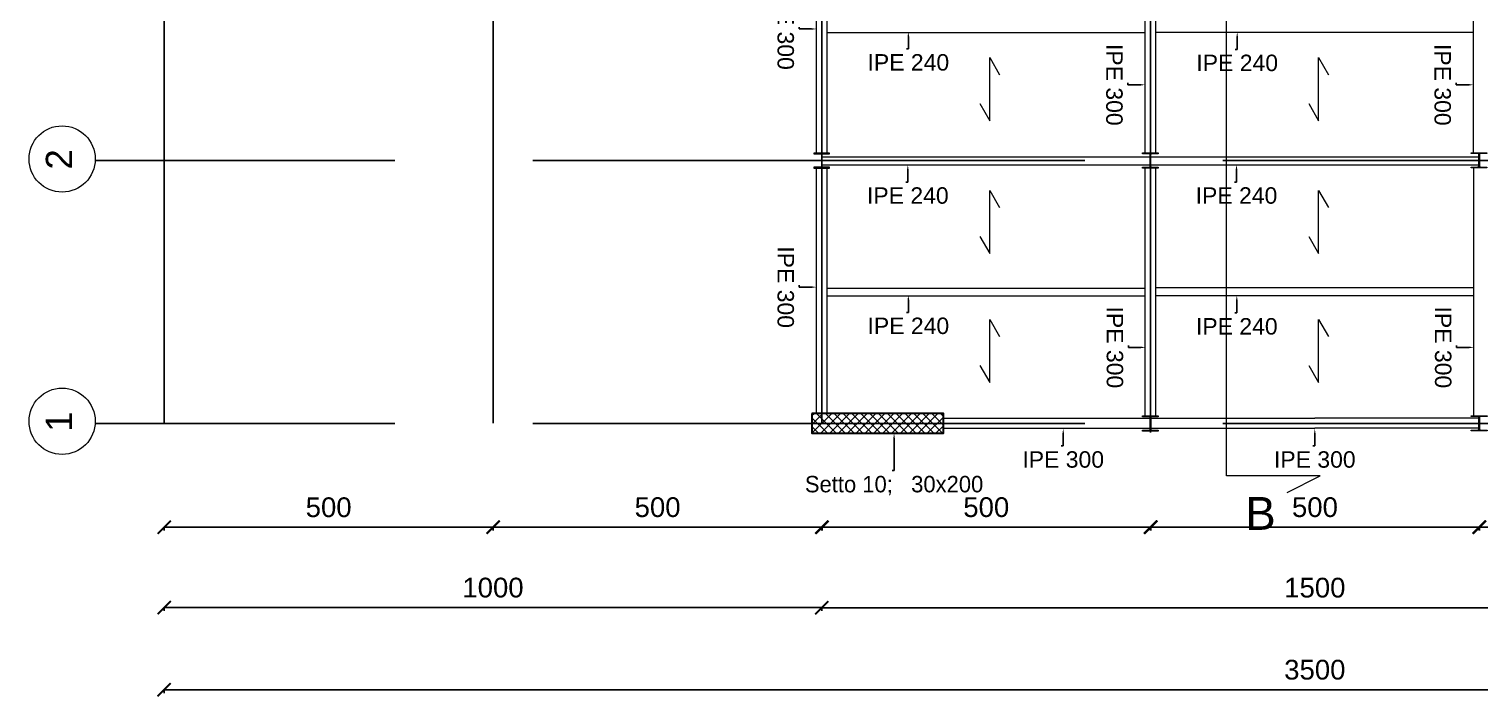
# Model space of a CAD drawing. Header units: millimetres. Extents: x 1415 to 3549, y 2194 to 4677.
# Drawn here: x 1802.7 to 1824.76, y 2296.88 to 2307.04 of the extents above; entities that cross this region are included whole.
import ezdxf
from ezdxf import colors
from ezdxf.entities.mleader import LeaderData, LeaderLine
from ezdxf.math import Vec2, Vec3

# ---------------------------------------------------------------- set-up
doc = ezdxf.new("R2010")
doc.units = ezdxf.units.MM
doc.linetypes.add('ACAD_ISO02W100', pattern=[15, 12, -3])
doc.linetypes.add('DASHDOT', pattern=[1, 0.5, -0.25, 0, -0.25])
doc.layers.get('0').update_dxf_attribs({"plot": 0})
doc.layers.add('02P', color=7, linetype='DASHDOT')
doc.layers.add('linea tratteggiata', color=221, linetype='ACAD_ISO02W100')
for name, color, linetype, lineweight in [('bulloni', 170, 'Continuous', 15), ('Layer3', 7, 'Continuous', 15), ('Layer4', 7, 'Continuous', 15), ('quote', 252, 'Continuous', 5), ('Setti', 5, 'Continuous', 30), ('sezione', 18, 'ACAD_ISO02W100', 20), ('staffe', 10, 'Continuous', 9)]:
    doc.layers.add(name, color=color, linetype=linetype, lineweight=lineweight)
doc.styles.get("Standard").update_dxf_attribs({"font": 'arial.ttf'})
doc.dimstyles.new('quote cm scala 200', dxfattribs={"dimtxt": 0.3, "dimasz": 0.2, "dimexe": 0.05, "dimexo": 0.0015, "dimgap": 0.15, "dimtad": 1, "dimdec": 0, "dimlfac": 100, "dimzin": 0, "dimdsep": 46, "dimtxsty": 'Standard', "dimblk": 'ARCHTICK', "dimcen": 0, "dimclre": 252, "dimadec": 0, "dimazin": 2, "dimtfac": 1, "dimtdec": 0, "dimtofl": 0, "dimtmove": 0, "dimatfit": 3, "dimfxl": 0.0035, "dimfxlon": 1, "dimtolj": 1, "dimtzin": 0, "dimarcsym": 0})

# ---------------------------------------------------------------- blocks, each defined once
blk = doc.blocks.new('_ArchTick')
at = {"color": 0, "linetype": 'ByBlock', "const_width": 0.15}
blk.add_lwpolyline([(-0.5, -0.5), (0.5, 0.5)], dxfattribs=at)
blk = doc.blocks.new('*D98')
at = {"layer": 'Defpoints', "color": 0, "transparency": 16777216}
for p in [(1804.758, 2301.043), (1809.762, 2301.043), (1809.762, 2299.464)]:
    blk.add_point(p, dxfattribs=at)
at = {"layer": 'quote', "color": 252, "lineweight": -2, "transparency": 16777216}
for p, q in [((1804.758, 2299.468), (1804.758, 2299.414)), ((1809.762, 2299.468), (1809.762, 2299.414))]:
    blk.add_line(p, q, dxfattribs=at)
at = {"layer": 'quote', "color": 0, "linetype": 'Continuous', "lineweight": -2, "transparency": 16777216}
blk.add_line((1804.758, 2299.464), (1809.762, 2299.464), dxfattribs=at)
at = {"layer": 'quote', "color": 0, "lineweight": -2, "transparency": 16777216, "xscale": 0.2, "yscale": 0.2, "zscale": 0.2, "rotation": 180}
blk.add_blockref('_ArchTick', (1804.758, 2299.464), dxfattribs=at)
at = {"layer": 'quote', "color": 0, "lineweight": -2, "transparency": 16777216, "xscale": 0.2, "yscale": 0.2, "zscale": 0.2}
blk.add_blockref('_ArchTick', (1809.762, 2299.464), dxfattribs=at)
at = {"layer": 'quote', "color": 0, "transparency": 16777216, "insert": (1807.26, 2299.767), "char_height": 0.3, "width": 0.89488, "attachment_point": 5}
blk.add_mtext('\\A1;500', dxfattribs=at)
blk = doc.blocks.new('*D99')
at = {"layer": 'Defpoints', "color": 0, "transparency": 16777216}
for p in [(1809.762, 2301.043), (1814.766, 2301.044), (1814.766, 2299.465)]:
    blk.add_point(p, dxfattribs=at)
at = {"layer": 'quote', "color": 252, "lineweight": -2, "transparency": 16777216}
for p, q in [((1809.762, 2299.468), (1809.762, 2299.415)), ((1814.766, 2299.468), (1814.766, 2299.415))]:
    blk.add_line(p, q, dxfattribs=at)
at = {"layer": 'quote', "color": 0, "linetype": 'Continuous', "lineweight": -2, "transparency": 16777216}
blk.add_line((1809.762, 2299.465), (1814.766, 2299.465), dxfattribs=at)
at = {"layer": 'quote', "color": 0, "lineweight": -2, "transparency": 16777216, "xscale": 0.2, "yscale": 0.2, "zscale": 0.2, "rotation": 180}
blk.add_blockref('_ArchTick', (1809.762, 2299.465), dxfattribs=at)
at = {"layer": 'quote', "color": 0, "lineweight": -2, "transparency": 16777216, "xscale": 0.2, "yscale": 0.2, "zscale": 0.2}
blk.add_blockref('_ArchTick', (1814.766, 2299.465), dxfattribs=at)
at = {"layer": 'quote', "color": 0, "transparency": 16777216, "insert": (1812.264, 2299.768), "char_height": 0.3, "attachment_point": 5}
blk.add_mtext('\\A1;500', dxfattribs=at)
blk = doc.blocks.new('*D100')
at = {"layer": 'Defpoints', "color": 0, "transparency": 16777216}
for p in [(1814.762, 2301.043), (1819.766, 2301.044), (1819.766, 2299.465)]:
    blk.add_point(p, dxfattribs=at)
at = {"layer": 'quote', "color": 252, "lineweight": -2, "transparency": 16777216}
for p, q in [((1814.762, 2299.468), (1814.762, 2299.415)), ((1819.766, 2299.468), (1819.766, 2299.415))]:
    blk.add_line(p, q, dxfattribs=at)
at = {"layer": 'quote', "color": 0, "linetype": 'Continuous', "lineweight": -2, "transparency": 16777216}
blk.add_line((1814.762, 2299.465), (1819.766, 2299.465), dxfattribs=at)
at = {"layer": 'quote', "color": 0, "lineweight": -2, "transparency": 16777216, "xscale": 0.2, "yscale": 0.2, "zscale": 0.2, "rotation": 180}
blk.add_blockref('_ArchTick', (1814.762, 2299.465), dxfattribs=at)
at = {"layer": 'quote', "color": 0, "lineweight": -2, "transparency": 16777216, "xscale": 0.2, "yscale": 0.2, "zscale": 0.2}
blk.add_blockref('_ArchTick', (1819.766, 2299.465), dxfattribs=at)
at = {"layer": 'quote', "color": 0, "transparency": 16777216, "insert": (1817.264, 2299.768), "char_height": 0.3, "attachment_point": 5}
blk.add_mtext('\\A1;500', dxfattribs=at)
blk = doc.blocks.new('*D101')
at = {"layer": 'Defpoints', "color": 0, "transparency": 16777216}
for p in [(1819.762, 2301.044), (1824.766, 2301.045), (1824.766, 2299.465)]:
    blk.add_point(p, dxfattribs=at)
at = {"layer": 'quote', "color": 252, "lineweight": -2, "transparency": 16777216}
for p, q in [((1819.762, 2299.468), (1819.762, 2299.415)), ((1824.766, 2299.468), (1824.766, 2299.415))]:
    blk.add_line(p, q, dxfattribs=at)
at = {"layer": 'quote', "color": 0, "linetype": 'Continuous', "lineweight": -2, "transparency": 16777216}
blk.add_line((1819.762, 2299.465), (1824.766, 2299.465), dxfattribs=at)
at = {"layer": 'quote', "color": 0, "lineweight": -2, "transparency": 16777216, "xscale": 0.2, "yscale": 0.2, "zscale": 0.2, "rotation": 180}
blk.add_blockref('_ArchTick', (1819.762, 2299.465), dxfattribs=at)
at = {"layer": 'quote', "color": 0, "lineweight": -2, "transparency": 16777216, "xscale": 0.2, "yscale": 0.2, "zscale": 0.2}
blk.add_blockref('_ArchTick', (1824.766, 2299.465), dxfattribs=at)
at = {"layer": 'quote', "color": 0, "transparency": 16777216, "insert": (1822.264, 2299.768), "char_height": 0.3, "attachment_point": 5}
blk.add_mtext('\\A1;500', dxfattribs=at)
blk = doc.blocks.new('*D102')
at = {"layer": 'Defpoints', "color": 0, "transparency": 16777216}
for p in [(1824.762, 2301.047), (1829.766, 2301.048), (1829.766, 2299.466)]:
    blk.add_point(p, dxfattribs=at)
at = {"layer": 'quote', "color": 252, "lineweight": -2, "transparency": 16777216}
for p, q in [((1824.762, 2299.47), (1824.762, 2299.416)), ((1829.766, 2299.47), (1829.766, 2299.416))]:
    blk.add_line(p, q, dxfattribs=at)
at = {"layer": 'quote', "color": 0, "linetype": 'Continuous', "lineweight": -2, "transparency": 16777216}
blk.add_line((1824.762, 2299.466), (1829.766, 2299.466), dxfattribs=at)
at = {"layer": 'quote', "color": 0, "lineweight": -2, "transparency": 16777216, "xscale": 0.2, "yscale": 0.2, "zscale": 0.2, "rotation": 180}
blk.add_blockref('_ArchTick', (1824.762, 2299.466), dxfattribs=at)
at = {"layer": 'quote', "color": 0, "lineweight": -2, "transparency": 16777216, "xscale": 0.2, "yscale": 0.2, "zscale": 0.2}
blk.add_blockref('_ArchTick', (1829.766, 2299.466), dxfattribs=at)
at = {"layer": 'quote', "color": 0, "transparency": 16777216, "insert": (1827.264, 2299.769), "char_height": 0.3, "attachment_point": 5}
blk.add_mtext('\\A1;500', dxfattribs=at)
blk = doc.blocks.new('*D105')
at = {"layer": 'Defpoints', "color": 0, "transparency": 16777216}
for p in [(1804.758, 2301.043), (1814.762, 2301.043), (1814.762, 2298.242)]:
    blk.add_point(p, dxfattribs=at)
at = {"layer": 'quote', "color": 252, "lineweight": -2, "transparency": 16777216}
for p, q in [((1804.758, 2298.245), (1804.758, 2298.192)), ((1814.762, 2298.245), (1814.762, 2298.192))]:
    blk.add_line(p, q, dxfattribs=at)
at = {"layer": 'quote', "color": 0, "linetype": 'Continuous', "lineweight": -2, "transparency": 16777216}
blk.add_line((1804.758, 2298.242), (1814.762, 2298.242), dxfattribs=at)
at = {"layer": 'quote', "color": 0, "lineweight": -2, "transparency": 16777216, "xscale": 0.2, "yscale": 0.2, "zscale": 0.2, "rotation": 180}
blk.add_blockref('_ArchTick', (1804.758, 2298.242), dxfattribs=at)
at = {"layer": 'quote', "color": 0, "lineweight": -2, "transparency": 16777216, "xscale": 0.2, "yscale": 0.2, "zscale": 0.2}
blk.add_blockref('_ArchTick', (1814.762, 2298.242), dxfattribs=at)
at = {"layer": 'quote', "color": 0, "transparency": 16777216, "insert": (1809.76, 2298.545), "char_height": 0.3, "attachment_point": 5}
blk.add_mtext('\\A1;1000', dxfattribs=at)
blk = doc.blocks.new('*D106')
at = {"layer": 'Defpoints', "color": 0, "transparency": 16777216}
for p in [(1814.762, 2301.043), (1829.762, 2301.045), (1829.762, 2298.241)]:
    blk.add_point(p, dxfattribs=at)
at = {"layer": 'quote', "color": 252, "lineweight": -2, "transparency": 16777216}
for p, q in [((1814.762, 2298.245), (1814.762, 2298.191)), ((1829.762, 2298.245), (1829.762, 2298.191))]:
    blk.add_line(p, q, dxfattribs=at)
at = {"layer": 'quote', "color": 0, "linetype": 'Continuous', "lineweight": -2, "transparency": 16777216}
blk.add_line((1814.762, 2298.241), (1829.762, 2298.241), dxfattribs=at)
at = {"layer": 'quote', "color": 0, "lineweight": -2, "transparency": 16777216, "xscale": 0.2, "yscale": 0.2, "zscale": 0.2, "rotation": 180}
blk.add_blockref('_ArchTick', (1814.762, 2298.241), dxfattribs=at)
at = {"layer": 'quote', "color": 0, "lineweight": -2, "transparency": 16777216, "xscale": 0.2, "yscale": 0.2, "zscale": 0.2}
blk.add_blockref('_ArchTick', (1829.762, 2298.241), dxfattribs=at)
at = {"layer": 'quote', "color": 0, "transparency": 16777216, "insert": (1822.262, 2298.544), "char_height": 0.3, "attachment_point": 5}
blk.add_mtext('\\A1;1500', dxfattribs=at)
blk = doc.blocks.new('*D110')
at = {"layer": 'Defpoints', "color": 0, "transparency": 16777216}
for p in [(1804.758, 2301.043), (1839.765, 2301.046), (1839.765, 2296.993)]:
    blk.add_point(p, dxfattribs=at)
at = {"layer": 'quote', "color": 252, "lineweight": -2, "transparency": 16777216}
for p, q in [((1804.758, 2296.997), (1804.758, 2296.943)), ((1839.765, 2296.997), (1839.765, 2296.943))]:
    blk.add_line(p, q, dxfattribs=at)
at = {"layer": 'quote', "color": 0, "linetype": 'Continuous', "lineweight": -2, "transparency": 16777216}
blk.add_line((1804.758, 2296.993), (1839.765, 2296.993), dxfattribs=at)
at = {"layer": 'quote', "color": 0, "lineweight": -2, "transparency": 16777216, "xscale": 0.2, "yscale": 0.2, "zscale": 0.2, "rotation": 180}
blk.add_blockref('_ArchTick', (1804.758, 2296.993), dxfattribs=at)
at = {"layer": 'quote', "color": 0, "lineweight": -2, "transparency": 16777216, "xscale": 0.2, "yscale": 0.2, "zscale": 0.2}
blk.add_blockref('_ArchTick', (1839.765, 2296.993), dxfattribs=at)
at = {"layer": 'quote', "color": 0, "transparency": 16777216, "insert": (1822.262, 2297.296), "char_height": 0.3, "width": 1.12776, "attachment_point": 5}
blk.add_mtext('\\A1;3500', dxfattribs=at)

msp = doc.modelspace()

# ---------------------------------------------------------------- hatches: boundary and pattern name
at = {"layer": 'Layer4'}
h = msp.add_hatch(color=0, dxfattribs=at)
h.dxf.hatch_style = 1
h.paths.add_polyline_path([(1814.8812, 2305.1571), (1814.8812, 2305.1451), (1814.786, 2305.1451, 0.4142136), (1814.765, 2305.1241), (1814.765, 2305.0421), (1814.7612, 2305.0421), (1814.7612, 2305.1571)])
h.paths.add_polyline_path([(1814.7612, 2305.1571), (1814.7612, 2305.0421), (1814.7575, 2305.0421), (1814.7575, 2305.1241, 0.4142136), (1814.7365, 2305.1451), (1814.6412, 2305.1451), (1814.6412, 2305.1571)])
h.paths.add_polyline_path([(1814.786, 2304.9391), (1814.8812, 2304.9391), (1814.8812, 2304.9271), (1814.7612, 2304.9271), (1814.7612, 2305.0421), (1814.765, 2305.0421), (1814.765, 2304.9601, 0.4142136)])
h.paths.add_polyline_path([(1814.7575, 2304.9601), (1814.7575, 2305.0421), (1814.7612, 2305.0421), (1814.7612, 2304.9271), (1814.6412, 2304.9271), (1814.6412, 2304.9391), (1814.7365, 2304.9391, 0.4142136)])
h = msp.add_hatch(color=0, dxfattribs=at)
h.dxf.hatch_style = 1
h.paths.add_polyline_path([(1819.881, 2304.9283), (1819.881, 2304.9403), (1819.7858, 2304.9403, -0.4142136), (1819.7648, 2304.9613), (1819.7648, 2305.0433), (1819.761, 2305.0433), (1819.761, 2304.9283)])
h.paths.add_polyline_path([(1819.761, 2304.9283), (1819.761, 2305.0433), (1819.7573, 2305.0433), (1819.7573, 2304.9613, -0.4142136), (1819.7363, 2304.9403), (1819.641, 2304.9403), (1819.641, 2304.9283)])
h.paths.add_polyline_path([(1819.7858, 2305.1463), (1819.881, 2305.1463), (1819.881, 2305.1583), (1819.761, 2305.1583), (1819.761, 2305.0433), (1819.7648, 2305.0433), (1819.7648, 2305.1253, -0.4142136)])
h.paths.add_polyline_path([(1819.7573, 2305.1253), (1819.7573, 2305.0433), (1819.761, 2305.0433), (1819.761, 2305.1583), (1819.641, 2305.1583), (1819.641, 2305.1463), (1819.7363, 2305.1463, -0.4142136)])
h = msp.add_hatch(color=0, dxfattribs=at)
h.dxf.hatch_style = 1
h.paths.add_polyline_path([(1824.881, 2304.9308), (1824.881, 2304.9428), (1824.7858, 2304.9428, -0.4142136), (1824.7648, 2304.9638), (1824.7648, 2305.0458), (1824.761, 2305.0458), (1824.761, 2304.9308)])
h.paths.add_polyline_path([(1824.761, 2304.9308), (1824.761, 2305.0458), (1824.7573, 2305.0458), (1824.7573, 2304.9638, -0.4142136), (1824.7363, 2304.9428), (1824.641, 2304.9428), (1824.641, 2304.9308)])
h.paths.add_polyline_path([(1824.7858, 2305.1488), (1824.881, 2305.1488), (1824.881, 2305.1608), (1824.761, 2305.1608), (1824.761, 2305.0458), (1824.7648, 2305.0458), (1824.7648, 2305.1278, -0.4142136)])
h.paths.add_polyline_path([(1824.7573, 2305.1278), (1824.7573, 2305.0458), (1824.761, 2305.0458), (1824.761, 2305.1608), (1824.641, 2305.1608), (1824.641, 2305.1488), (1824.7363, 2305.1488, -0.4142136)])
h = msp.add_hatch(color=0, dxfattribs=at)
h.dxf.hatch_style = 1
h.paths.add_polyline_path([(1819.8813, 2300.9278), (1819.8813, 2300.9398), (1819.7861, 2300.9398, -0.4142136), (1819.7651, 2300.9608), (1819.7651, 2301.0428), (1819.7613, 2301.0428), (1819.7613, 2300.9278)])
h.paths.add_polyline_path([(1819.7613, 2300.9278), (1819.7613, 2301.0428), (1819.7576, 2301.0428), (1819.7576, 2300.9608, -0.4142136), (1819.7366, 2300.9398), (1819.6413, 2300.9398), (1819.6413, 2300.9278)])
h.paths.add_polyline_path([(1819.7861, 2301.1458), (1819.8813, 2301.1458), (1819.8813, 2301.1578), (1819.7613, 2301.1578), (1819.7613, 2301.0428), (1819.7651, 2301.0428), (1819.7651, 2301.1248, -0.4142136)])
h.paths.add_polyline_path([(1819.7576, 2301.1248), (1819.7576, 2301.0428), (1819.7613, 2301.0428), (1819.7613, 2301.1578), (1819.6413, 2301.1578), (1819.6413, 2301.1458), (1819.7366, 2301.1458, -0.4142136)])
h = msp.add_hatch(color=0, dxfattribs=at)
h.dxf.hatch_style = 1
h.paths.add_polyline_path([(1824.8813, 2300.9303), (1824.8813, 2300.9423), (1824.7861, 2300.9423, -0.4142136), (1824.7651, 2300.9633), (1824.7651, 2301.0453), (1824.7613, 2301.0453), (1824.7613, 2300.9303)])
h.paths.add_polyline_path([(1824.7613, 2300.9303), (1824.7613, 2301.0453), (1824.7576, 2301.0453), (1824.7576, 2300.9633, -0.4142136), (1824.7366, 2300.9423), (1824.6413, 2300.9423), (1824.6413, 2300.9303)])
h.paths.add_polyline_path([(1824.7861, 2301.1483), (1824.8813, 2301.1483), (1824.8813, 2301.1603), (1824.7613, 2301.1603), (1824.7613, 2301.0453), (1824.7651, 2301.0453), (1824.7651, 2301.1273, -0.4142136)])
h.paths.add_polyline_path([(1824.7576, 2301.1273), (1824.7576, 2301.0453), (1824.7613, 2301.0453), (1824.7613, 2301.1603), (1824.6413, 2301.1603), (1824.6413, 2301.1483), (1824.7366, 2301.1483, -0.4142136)])
at = {"layer": 'staffe', "lineweight": 5}
h = msp.add_hatch(dxfattribs=at)
h.set_pattern_fill('ANSI37', color=0, scale=0.03)
h.paths.add_polyline_path([(1804.6116, 2321.1936), (1804.6116, 2320.8936), (1807.1116, 2320.8936), (1807.1116, 2321.1936)])
h.paths.add_polyline_path([(1804.6116, 2312.7936), (1804.9116, 2312.7936), (1804.9116, 2317.2936), (1804.6116, 2317.2936)])
h.paths.add_polyline_path([(1819.9116, 2317.2936), (1819.6116, 2317.2936), (1819.6116, 2312.7936), (1819.9116, 2312.7936)])
h.paths.add_polyline_path([(1806.6116, 2308.8937), (1806.6116, 2309.1937), (1804.6116, 2309.1936), (1804.6116, 2308.8936)])
h.paths.add_polyline_path([(1816.6116, 2300.8936), (1816.6116, 2301.1936), (1814.6116, 2301.1936), (1814.6116, 2300.8936)])

# ---------------------------------------------------------------- linework, layer by layer
at = {"layer": '02P'}
for p, q in [((1814.7616, 2304.9036), (1814.7616, 2305.1836)), ((1819.7616, 2304.9036), (1819.7616, 2305.1836)), ((1819.7616, 2300.9036), (1819.7616, 2301.1836))]:
    msp.add_line(p, q, dxfattribs=at)
at = {"layer": 'bulloni'}
for points in [[(1814.8416, 2306.9902), (1815.8628, 2306.9902), (1819.6815, 2306.9902)], [(1819.8414, 2306.9964), (1820.8595, 2306.9964), (1824.6756, 2306.9964)], [(1814.8416, 2303.1029), (1815.8628, 2303.1029), (1819.6816, 2303.1029)], [(1819.8414, 2303.1091), (1820.8595, 2303.1091), (1824.6818, 2303.1091)], [(1814.8416, 2302.9829), (1815.8628, 2302.9829), (1819.6815, 2302.9829)], [(1819.8414, 2302.9891), (1820.8595, 2302.9891), (1824.6818, 2302.9891)]]:
    msp.add_lwpolyline(points, dxfattribs=at)
at = {"layer": 'Layer3'}
for centre in [(1803.2055, 2305.0664), (1803.2055, 2301.0766)]:
    msp.add_circle(centre, 0.5039, dxfattribs=at)
at = {"layer": 'Layer4'}
for points in [[(1814.6816, 2305.1571), (1814.6816, 2308.9269)], [(1814.8416, 2305.1571), (1814.8416, 2308.9269)], [(1819.6818, 2305.1583), (1819.6818, 2308.9308)], [(1819.8414, 2305.1583), (1819.8414, 2308.9308)], [(1824.6756, 2305.1608), (1824.6756, 2308.9309)], [(1814.765, 2305.0989), (1819.7573, 2305.0989)], [(1819.7648, 2305.0989), (1824.7573, 2305.0989)], [(1814.6816, 2301.1936), (1814.6816, 2304.9271)], [(1814.765, 2304.9789), (1819.7573, 2304.9789)], [(1814.8416, 2301.1936), (1814.8416, 2304.9271)], [(1819.6813, 2301.1578), (1819.6818, 2304.9283)], [(1819.7648, 2304.9789), (1824.7573, 2304.9789)], [(1819.8414, 2301.1578), (1819.8414, 2304.9283)], [(1824.6818, 2301.1603), (1824.6818, 2304.9308)], [(1816.6116, 2301.1236), (1819.7576, 2301.1251)], [(1819.7651, 2301.1236), (1822.2616, 2301.1236)], [(1824.7576, 2301.1236), (1822.2616, 2301.1236)], [(1816.6116, 2300.9728), (1819.7576, 2300.9728)], [(1819.7651, 2300.9728), (1822.2616, 2300.9728)], [(1824.7576, 2300.9725), (1822.2616, 2300.9728)]]:
    msp.add_lwpolyline(points, dxfattribs=at)
at = {"layer": 'Layer4', "color": 9, "true_color": 0xc7c8ca}
for points in [[(1817.1664, 2305.9084), (1817.3164, 2305.6486), (1817.3164, 2306.0919), (1817.3164, 2306.6075), (1817.4664, 2306.3477)], [(1822.1693, 2305.9084), (1822.3193, 2305.6486), (1822.3193, 2306.0919), (1822.3193, 2306.6075), (1822.4693, 2306.3477)], [(1817.1664, 2303.8871), (1817.3164, 2303.6273), (1817.3164, 2304.0705), (1817.3164, 2304.5861), (1817.4664, 2304.3263)], [(1822.1693, 2303.8871), (1822.3193, 2303.6273), (1822.3193, 2304.0705), (1822.3193, 2304.5861), (1822.4693, 2304.3263)], [(1817.1664, 2301.9265), (1817.3164, 2301.6667), (1817.3164, 2302.1099), (1817.3164, 2302.6255), (1817.4664, 2302.3657)], [(1822.1693, 2301.9265), (1822.3193, 2301.6667), (1822.3193, 2302.1099), (1822.3193, 2302.6255), (1822.4693, 2302.3657)]]:
    msp.add_lwpolyline(points, dxfattribs=at)
at = {"layer": 'Layer4'}
for points in [[(1814.8812, 2305.1571), (1814.6412, 2305.1571), (1814.6412, 2305.1451), (1814.7365, 2305.1451, -0.4142136), (1814.7575, 2305.1241), (1814.7575, 2304.9601, -0.4142136), (1814.7365, 2304.9391), (1814.6412, 2304.9391), (1814.6412, 2304.9271), (1814.8812, 2304.9271), (1814.8812, 2304.9391), (1814.786, 2304.9391, -0.4142136), (1814.765, 2304.9601), (1814.765, 2305.1241, -0.4142136), (1814.786, 2305.1451), (1814.8812, 2305.1451)], [(1819.881, 2304.9283), (1819.641, 2304.9283), (1819.641, 2304.9403), (1819.7363, 2304.9403, 0.4142136), (1819.7573, 2304.9613), (1819.7573, 2305.1253, 0.4142136), (1819.7363, 2305.1463), (1819.641, 2305.1463), (1819.641, 2305.1583), (1819.881, 2305.1583), (1819.881, 2305.1463), (1819.7858, 2305.1463, 0.4142136), (1819.7648, 2305.1253), (1819.7648, 2304.9613, 0.4142136), (1819.7858, 2304.9403), (1819.881, 2304.9403)], [(1824.881, 2304.9308), (1824.641, 2304.9308), (1824.641, 2304.9428), (1824.7363, 2304.9428, 0.4142136), (1824.7573, 2304.9638), (1824.7573, 2305.1278, 0.4142136), (1824.7363, 2305.1488), (1824.641, 2305.1488), (1824.641, 2305.1608), (1824.881, 2305.1608), (1824.881, 2305.1488), (1824.7858, 2305.1488, 0.4142136), (1824.7648, 2305.1278), (1824.7648, 2304.9638, 0.4142136), (1824.7858, 2304.9428), (1824.881, 2304.9428)], [(1819.8813, 2300.9278), (1819.6413, 2300.9278), (1819.6413, 2300.9398), (1819.7366, 2300.9398, 0.4142136), (1819.7576, 2300.9608), (1819.7576, 2301.1248, 0.4142136), (1819.7366, 2301.1458), (1819.6413, 2301.1458), (1819.6413, 2301.1578), (1819.8813, 2301.1578), (1819.8813, 2301.1458), (1819.7861, 2301.1458, 0.4142136), (1819.7651, 2301.1248), (1819.7651, 2300.9608, 0.4142136), (1819.7861, 2300.9398), (1819.8813, 2300.9398)], [(1824.8813, 2300.9303), (1824.6413, 2300.9303), (1824.6413, 2300.9423), (1824.7366, 2300.9423, 0.4142136), (1824.7576, 2300.9633), (1824.7576, 2301.1273, 0.4142136), (1824.7366, 2301.1483), (1824.6413, 2301.1483), (1824.6413, 2301.1603), (1824.8813, 2301.1603), (1824.8813, 2301.1483), (1824.7861, 2301.1483, 0.4142136), (1824.7651, 2301.1273), (1824.7651, 2300.9633, 0.4142136), (1824.7861, 2300.9423), (1824.8813, 2300.9423)]]:
    msp.add_lwpolyline(points, format="xyb", close=True, dxfattribs=at)
at = {"layer": 'linea tratteggiata', "ltscale": 0.7}
for points in [[(1804.7583, 2301.0513), (1804.7609, 2322.0957)], [(1809.7622, 2301.0491), (1809.7651, 2322.0957)], [(1814.7616, 2301.0469), (1814.7616, 2322.0957)], [(1819.7616, 2301.0386), (1819.7616, 2322.0957)], [(1839.7644, 2305.0458), (1803.7089, 2305.0438)], [(1839.7649, 2301.0458), (1803.7082, 2301.0428)]]:
    msp.add_lwpolyline(points, dxfattribs=at)
at = {"layer": 'Setti'}
msp.add_lwpolyline([(1814.6116, 2301.1936), (1814.6116, 2300.8936), (1816.6116, 2300.8939), (1816.6116, 2301.1939), (1814.6116, 2301.1936)], dxfattribs=at)
at = {"layer": 'sezione', "ltscale": 0.8}
msp.add_lwpolyline([(1821.8423, 2299.9941), (1822.3454, 2300.2454), (1820.9193, 2300.2454), (1820.9193, 2321.453), (1822.3454, 2321.453), (1821.8423, 2321.7042)], dxfattribs=at)

# ---------------------------------------------------------------- texts
at = {"layer": 'Layer3', "char_height": 0.4, "attachment_point": 1, "rotation": 90}
for s, insert in [('2', (1802.9573, 2304.9047)), ('1', (1802.9573, 2300.9148))]:
    msp.add_mtext_dynamic_manual_height_columns(s, width=0.046636, gutter_width=12.5, heights=[0], dxfattribs=dict(at, insert=insert))
at = {"layer": 'sezione', "insert": (1821.202, 2299.425), "char_height": 0.5, "attachment_point": 7}
msp.add_mtext_dynamic_manual_height_columns('B', width=40.648423, gutter_width=12.5, heights=[0], dxfattribs=at)

# ---------------------------------------------------------------- dimensions: what is measured, and where the dimension line sits
at = {"layer": 'quote'}
for base, p1, p2, text, picture, middle in [((1839.7649, 2296.9932), (1804.7583, 2301.0429), (1839.7649, 2301.0458), '3500', '*D110', (1822.2616, 2297.2965)), ((1809.7622, 2299.4643), (1804.7583, 2301.0429), (1809.7622, 2301.0433), '500', '*D98', (1807.2603, 2299.7674)), ((1814.7616, 2298.2416), (1804.7583, 2301.0429), (1814.7616, 2301.0433), '1000', '*D105', (1809.7599, 2298.5448)), ((1814.7662, 2299.4647), (1809.7622, 2301.0433), (1814.7662, 2301.0437), '500', '*D99', (1812.2642, 2299.7679)), ((1819.7655, 2299.4647), (1814.7616, 2301.0433), (1819.7655, 2301.0437), '500', '*D100', (1817.2635, 2299.7679)), ((1824.7655, 2299.4647), (1819.7616, 2301.0441), (1824.7655, 2301.0445), '500', '*D101', (1822.2635, 2299.7679)), ((1829.7655, 2299.4662), (1824.7616, 2301.0473), (1829.7655, 2301.0477), '500', '*D102', (1827.2635, 2299.7694))]:
    dim = msp.add_linear_dim(base=base, p1=p1, p2=p2, text=text, dimstyle='quote cm scala 200', dxfattribs=at)
    dim.commit()
    dim.dimension.update_dxf_attribs({"geometry": picture, "text_midpoint": middle})
dim = msp.add_linear_dim(base=(1829.7616, 2298.2411), p1=(1814.7616, 2301.0433), p2=(1829.7616, 2301.045), dimstyle='quote cm scala 200', dxfattribs=at)
dim.commit()
dim.dimension.update_dxf_attribs({"geometry": '*D106', "text_midpoint": (1822.2616, 2298.5443)})

# ---------------------------------------------------------------- leaders
ml = msp.add_multileader_mtext('Standard', dxfattribs=at)
ml.set_content('IPE 300', color=256)
ml.set_leader_properties()
ml.build(insert=Vec2(0, 0))
ml.multileader.update_dxf_attribs({"text_attachment_direction": 1, "dogleg_length": 0.03, "arrow_head_size": 0.075})
ctx = ml.context
ctx.base_point, ctx.char_height, ctx.arrow_head_size, ctx.landing_gap_size, ctx.plane_origin, ctx.plane_x_axis, ctx.plane_y_axis = Vec3(1814.0029, 2307.0436), 0.25, 0.075, 0.08, Vec3(1814.6816, 2307.0436), Vec3(0, -1), Vec3(1, 0)
ctx.text_align_type = 1
notes = []
notes.append((ctx, [(0, (1, 1, 0), (1814.4184, 2307.0436), (0, 1), 0.03, [(0, [(1814.6816, 2307.0436)], 0, [])])]))
ctx.mtext.insert, ctx.mtext.text_direction, ctx.mtext.rotation, ctx.mtext.alignment, ctx.mtext.flow_direction = Vec3(1814.3384, 2307.0436), Vec3(0, -1), 4.712389, 2, 5
ml = msp.add_multileader_mtext('Standard', dxfattribs=at)
ml.set_content('IPE 240', color=256)
ml.set_leader_properties()
ml.build(insert=Vec2(0, 0))
ml.multileader.update_dxf_attribs({"text_attachment_direction": 1, "dogleg_length": 0.03, "arrow_head_size": 0.075})
ctx = ml.context
ctx.base_point, ctx.char_height, ctx.arrow_head_size, ctx.landing_gap_size, ctx.plane_origin = Vec3(1816.0785, 2306.3255), 0.25, 0.075, 0.08, Vec3(1816.0785, 2307.004)
ctx.text_align_type = 1
notes.append((ctx, [(0, (1, 1, 0), (1816.0785, 2306.7408), (-1, 0), 0.03, [(0, [(1816.0785, 2307.004)], 0, [])])]))
ctx.mtext.insert, ctx.mtext.alignment, ctx.mtext.flow_direction = Vec3(1816.0785, 2306.6608), 2, 5
ml = msp.add_multileader_mtext('Standard', dxfattribs=at)
ml.set_content('IPE 240', color=256)
ml.set_leader_properties()
ml.build(insert=Vec2(0, 0))
ml.multileader.update_dxf_attribs({"text_attachment_direction": 1, "dogleg_length": 0.03, "arrow_head_size": 0.075})
ctx = ml.context
ctx.base_point, ctx.char_height, ctx.arrow_head_size, ctx.landing_gap_size, ctx.plane_origin = Vec3(1821.0814, 2306.3179), 0.25, 0.075, 0.08, Vec3(1821.0814, 2306.9964)
ctx.text_align_type = 1
notes.append((ctx, [(0, (1, 1, 0), (1821.0814, 2306.7331), (-1, 0), 0.03, [(0, [(1821.0814, 2306.9964)], 0, [])])]))
ctx.mtext.insert, ctx.mtext.alignment, ctx.mtext.flow_direction = Vec3(1821.0814, 2306.6531), 2, 5
ml = msp.add_multileader_mtext('Standard', dxfattribs=at)
ml.set_content('IPE 300', color=256)
ml.set_leader_properties()
ml.build(insert=Vec2(0, 0))
ml.multileader.update_dxf_attribs({"text_attachment_direction": 1, "dogleg_length": 0.03, "arrow_head_size": 0.075})
ctx = ml.context
ctx.base_point, ctx.char_height, ctx.arrow_head_size, ctx.landing_gap_size, ctx.plane_origin, ctx.plane_x_axis, ctx.plane_y_axis = Vec3(1819.0031, 2306.1945), 0.25, 0.075, 0.08, Vec3(1819.6818, 2306.1945), Vec3(0, -1), Vec3(1, 0)
ctx.text_align_type = 1
notes.append((ctx, [(0, (1, 1, 0), (1819.4186, 2306.1945), (0, 1), 0.03, [(0, [(1819.6818, 2306.1945)], 0, [])])]))
ctx.mtext.insert, ctx.mtext.text_direction, ctx.mtext.rotation, ctx.mtext.alignment, ctx.mtext.flow_direction = Vec3(1819.3386, 2306.1945), Vec3(0, -1), 4.712389, 2, 5
ml = msp.add_multileader_mtext('Standard', dxfattribs=at)
ml.set_content('IPE 300', color=256)
ml.set_leader_properties()
ml.build(insert=Vec2(0, 0))
ml.multileader.update_dxf_attribs({"text_attachment_direction": 1, "dogleg_length": 0.03, "arrow_head_size": 0.075})
ctx = ml.context
ctx.base_point, ctx.char_height, ctx.arrow_head_size, ctx.landing_gap_size, ctx.plane_origin, ctx.plane_x_axis, ctx.plane_y_axis = Vec3(1823.9969, 2306.1945), 0.25, 0.075, 0.08, Vec3(1824.6756, 2306.1945), Vec3(0, -1), Vec3(1, 0)
ctx.text_align_type = 1
notes.append((ctx, [(0, (1, 1, 0), (1824.4124, 2306.1945), (0, 1), 0.03, [(0, [(1824.6756, 2306.1945)], 0, [])])]))
ctx.mtext.insert, ctx.mtext.text_direction, ctx.mtext.rotation, ctx.mtext.alignment, ctx.mtext.flow_direction = Vec3(1824.3324, 2306.1945), Vec3(0, -1), 4.712389, 2, 5
ml = msp.add_multileader_mtext('Standard', dxfattribs=at)
ml.set_content('IPE 240', color=256)
ml.set_leader_properties()
ml.build(insert=Vec2(0, 0))
ml.multileader.update_dxf_attribs({"text_attachment_direction": 1, "dogleg_length": 0.03, "arrow_head_size": 0.075})
ctx = ml.context
ctx.base_point, ctx.char_height, ctx.arrow_head_size, ctx.landing_gap_size, ctx.plane_origin = Vec3(1816.0705, 2304.3003), 0.25, 0.075, 0.08, Vec3(1816.0705, 2304.9788)
ctx.text_align_type = 1
notes.append((ctx, [(0, (1, 1, 0), (1816.0705, 2304.7156), (-1, 0), 0.03, [(0, [(1816.0705, 2304.9788)], 0, [])])]))
ctx.mtext.insert, ctx.mtext.alignment, ctx.mtext.flow_direction = Vec3(1816.0705, 2304.6356), 2, 5
ml = msp.add_multileader_mtext('Standard', dxfattribs=at)
ml.set_content('IPE 240', color=256)
ml.set_leader_properties()
ml.build(insert=Vec2(0, 0))
ml.multileader.update_dxf_attribs({"text_attachment_direction": 1, "dogleg_length": 0.03, "arrow_head_size": 0.075})
ctx = ml.context
ctx.base_point, ctx.char_height, ctx.arrow_head_size, ctx.landing_gap_size, ctx.plane_origin = Vec3(1821.0705, 2304.3004), 0.25, 0.075, 0.08, Vec3(1821.0705, 2304.9789)
ctx.text_align_type = 1
notes.append((ctx, [(0, (1, 1, 0), (1821.0705, 2304.7157), (-1, 0), 0.03, [(0, [(1821.0705, 2304.9789)], 0, [])])]))
ctx.mtext.insert, ctx.mtext.alignment, ctx.mtext.flow_direction = Vec3(1821.0705, 2304.6357), 2, 5
ml = msp.add_multileader_mtext('Standard', dxfattribs=at)
ml.set_content('IPE 300', color=256)
ml.set_leader_properties()
ml.build(insert=Vec2(0, 0))
ml.multileader.update_dxf_attribs({"text_attachment_direction": 1, "dogleg_length": 0.03, "arrow_head_size": 0.075})
ctx = ml.context
ctx.base_point, ctx.char_height, ctx.arrow_head_size, ctx.landing_gap_size, ctx.plane_origin, ctx.plane_x_axis, ctx.plane_y_axis = Vec3(1814.0029, 2303.1167), 0.25, 0.075, 0.08, Vec3(1814.6816, 2303.1167), Vec3(0, -1), Vec3(1, 0)
ctx.text_align_type = 1
notes.append((ctx, [(0, (1, 1, 0), (1814.4184, 2303.1167), (0, 1), 0.03, [(0, [(1814.6816, 2303.1167)], 0, [])])]))
ctx.mtext.insert, ctx.mtext.text_direction, ctx.mtext.rotation, ctx.mtext.alignment, ctx.mtext.flow_direction = Vec3(1814.3384, 2303.1167), Vec3(0, -1), 4.712389, 2, 5
ml = msp.add_multileader_mtext('Standard', dxfattribs=at)
ml.set_content('IPE 240', color=256)
ml.set_leader_properties()
ml.build(insert=Vec2(0, 0))
ml.multileader.update_dxf_attribs({"text_attachment_direction": 1, "dogleg_length": 0.03, "arrow_head_size": 0.075})
ctx = ml.context
ctx.base_point, ctx.char_height, ctx.arrow_head_size, ctx.landing_gap_size, ctx.plane_origin = Vec3(1816.0785, 2302.3182), 0.25, 0.075, 0.08, Vec3(1816.0785, 2302.9967)
ctx.text_align_type = 1
notes.append((ctx, [(0, (1, 1, 0), (1816.0785, 2302.7335), (-1, 0), 0.03, [(0, [(1816.0785, 2302.9967)], 0, [])])]))
ctx.mtext.insert, ctx.mtext.alignment, ctx.mtext.flow_direction = Vec3(1816.0785, 2302.6535), 2, 5
ml = msp.add_multileader_mtext('Standard', dxfattribs=at)
ml.set_content('IPE 240', color=256)
ml.set_leader_properties()
ml.build(insert=Vec2(0, 0))
ml.multileader.update_dxf_attribs({"text_attachment_direction": 1, "dogleg_length": 0.03, "arrow_head_size": 0.075})
ctx = ml.context
ctx.base_point, ctx.char_height, ctx.arrow_head_size, ctx.landing_gap_size, ctx.plane_origin = Vec3(1821.0752, 2302.3106), 0.25, 0.075, 0.08, Vec3(1821.0752, 2302.9891)
ctx.text_align_type = 1
notes.append((ctx, [(0, (1, 1, 0), (1821.0752, 2302.7259), (-1, 0), 0.03, [(0, [(1821.0752, 2302.9891)], 0, [])])]))
ctx.mtext.insert, ctx.mtext.alignment, ctx.mtext.flow_direction = Vec3(1821.0752, 2302.6459), 2, 5
ml = msp.add_multileader_mtext('Standard', dxfattribs=at)
ml.set_content('IPE 300', color=256)
ml.set_leader_properties()
ml.build(insert=Vec2(0, 0))
ml.multileader.update_dxf_attribs({"text_attachment_direction": 1, "dogleg_length": 0.03, "arrow_head_size": 0.075})
ctx = ml.context
ctx.base_point, ctx.char_height, ctx.arrow_head_size, ctx.landing_gap_size, ctx.plane_origin, ctx.plane_x_axis, ctx.plane_y_axis = Vec3(1819.0104, 2302.2003), 0.25, 0.075, 0.08, Vec3(1819.6891, 2302.2003), Vec3(0, -1), Vec3(1, 0)
ctx.text_align_type = 1
notes.append((ctx, [(0, (1, 1, 0), (1819.4259, 2302.2003), (0, 1), 0.03, [(0, [(1819.6891, 2302.2003)], 0, [])])]))
ctx.mtext.insert, ctx.mtext.text_direction, ctx.mtext.rotation, ctx.mtext.alignment, ctx.mtext.flow_direction = Vec3(1819.3459, 2302.2003), Vec3(0, -1), 4.712389, 2, 5
ml = msp.add_multileader_mtext('Standard', dxfattribs=at)
ml.set_content('IPE 300', color=256)
ml.set_leader_properties()
ml.build(insert=Vec2(0, 0))
ml.multileader.update_dxf_attribs({"text_attachment_direction": 1, "dogleg_length": 0.03, "arrow_head_size": 0.075})
ctx = ml.context
ctx.base_point, ctx.char_height, ctx.arrow_head_size, ctx.landing_gap_size, ctx.plane_origin, ctx.plane_x_axis, ctx.plane_y_axis = Vec3(1824.0042, 2302.2003), 0.25, 0.075, 0.08, Vec3(1824.6829, 2302.2003), Vec3(0, -1), Vec3(1, 0)
ctx.text_align_type = 1
notes.append((ctx, [(0, (1, 1, 0), (1824.4197, 2302.2003), (0, 1), 0.03, [(0, [(1824.6829, 2302.2003)], 0, [])])]))
ctx.mtext.insert, ctx.mtext.text_direction, ctx.mtext.rotation, ctx.mtext.alignment, ctx.mtext.flow_direction = Vec3(1824.3397, 2302.2003), Vec3(0, -1), 4.712389, 2, 5
ml = msp.add_multileader_mtext('Standard', dxfattribs=at)
ml.set_content('{\\fBahnschrift Light|b0|i0|c0|p34;\\C0;Setto 10;   30x200}', color=256)
ml.set_leader_properties()
ml.build(insert=Vec2(0, 0))
ml.multileader.update_dxf_attribs({"text_attachment_direction": 1, "dogleg_length": 0.03, "arrow_head_size": 0.075})
ctx = ml.context
ctx.base_point, ctx.char_height, ctx.arrow_head_size, ctx.landing_gap_size, ctx.plane_origin = Vec3(1815.8616, 2299.888), 0.25, 0.075, 0.08, Vec3(1814.7677, 2300.8936)
ctx.text_align_type = 1
notes.append((ctx, [(1, (1, 1, 0), (1815.8616, 2300.3255), (-1, 0), 0.03, [(0, [(1815.8616, 2300.8936), (1815.8616, 2300.3255)], 0, [])])]))
ctx.mtext.insert, ctx.mtext.alignment, ctx.mtext.flow_direction = Vec3(1815.8616, 2300.2455), 2, 5
ml = msp.add_multileader_mtext('Standard', dxfattribs=at)
ml.set_content('IPE 300', color=256)
ml.set_leader_properties()
ml.build(insert=Vec2(0, 0))
ml.multileader.update_dxf_attribs({"text_attachment_direction": 1, "dogleg_length": 0.03, "arrow_head_size": 0.075})
ctx = ml.context
ctx.base_point, ctx.char_height, ctx.arrow_head_size, ctx.landing_gap_size, ctx.plane_origin = Vec3(1818.4346, 2300.2849), 0.25, 0.075, 0.08, Vec3(1818.4346, 2300.9636)
ctx.text_align_type = 1
notes.append((ctx, [(0, (1, 1, 0), (1818.4346, 2300.7004), (-1, 0), 0.03, [(0, [(1818.4346, 2300.9636)], 0, [])])]))
ctx.mtext.insert, ctx.mtext.alignment, ctx.mtext.flow_direction = Vec3(1818.4346, 2300.6204), 2, 5
ml = msp.add_multileader_mtext('Standard', dxfattribs=at)
ml.set_content('IPE 300', color=256)
ml.set_leader_properties()
ml.build(insert=Vec2(0, 0))
ml.multileader.update_dxf_attribs({"text_attachment_direction": 1, "dogleg_length": 0.03, "arrow_head_size": 0.075})
ctx = ml.context
ctx.base_point, ctx.char_height, ctx.arrow_head_size, ctx.landing_gap_size, ctx.plane_origin = Vec3(1822.2616, 2300.2849), 0.25, 0.075, 0.08, Vec3(1822.2616, 2300.9636)
ctx.text_align_type = 1
notes.append((ctx, [(0, (1, 1, 0), (1822.2616, 2300.7004), (-1, 0), 0.03, [(0, [(1822.2616, 2300.9636)], 0, [])])]))
ctx.mtext.insert, ctx.mtext.alignment, ctx.mtext.flow_direction = Vec3(1822.2616, 2300.6204), 2, 5
for ctx, leaders in notes:
    for number, flags, end, landing, length, lines in leaders:
        leader = LeaderData()
        leader.index, (leader.has_last_leader_line, leader.has_dogleg_vector, leader.attachment_direction) = number, flags
        leader.last_leader_point, leader.dogleg_vector, leader.dogleg_length = Vec3(end), Vec3(landing), length
        for number, points, colour, breaks in lines:
            line = LeaderLine()
            line.index, line.vertices, line.color, line.breaks = number, Vec3.list(points), colors.encode_raw_color(colour), breaks
            leader.lines.append(line)
        ctx.leaders.append(leader)

doc.saveas('drawing.dxf')
